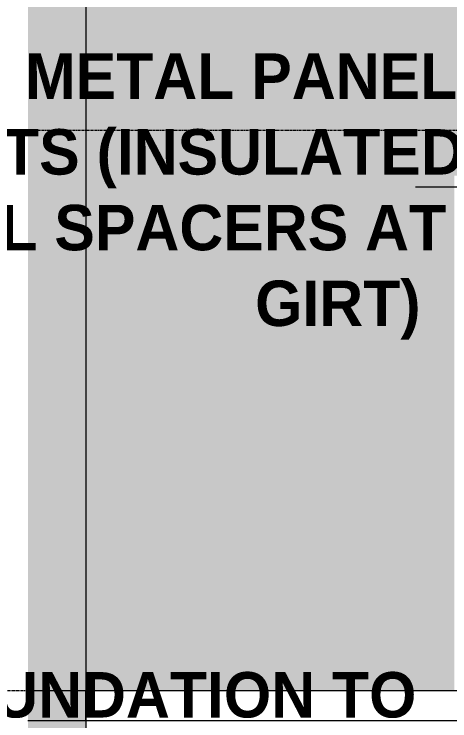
# Model space of a CAD drawing. Header units: inches. Extents: x -12067 to -7981, y -201 to 456.
# Drawn here: x -11930 to -11843.8, y -6 to 134 of the extents above; entities that cross this region are included whole.
import ezdxf

# ---------------------------------------------------------------- set-up
doc = ezdxf.new("R2010")
doc.units = ezdxf.units.IN
doc.header["$MEASUREMENT"] = 0
doc.linetypes.add('Grid Line 1_2_', pattern=[0.875, 0.5, -0.125, 0.125, -0.125])
for name, color, linetype, lineweight in [('A-FLOR-LEVL', 51, 'Continuous', 9), ('A-ROOF', 132, 'Continuous', 13), ('C-BLDG-PADS', 91, 'Continuous', 13), ('G-ANNO-TEXT', 231, 'Continuous', 9)]:
    doc.layers.add(name, color=color, linetype=linetype, lineweight=lineweight)
doc.styles.add('Century Gothic_B', font='', dxfattribs={"height": 9})
doc.styles.get('Century Gothic_B').set_extended_font_data('Century Gothic', bold=True)

# ---------------------------------------------------------------- blocks, each defined once
blk = doc.blocks.new('Walls 1 - Walls 1-1277454-BUILDING SECTION - NORTH_SOUTH - LOOKING EAST')
at = {"layer": 'A-ROOF', "lineweight": 9}
blk.add_hatch(color=254, dxfattribs=at).paths.add_polyline_path([(-11927.3, -33.12), (-11915.82, -32.99), (-11915.82, 264), (-11927.3, 264), (-11927.3, -31.24)], flags=0)
h = blk.add_hatch(color=254, dxfattribs=at)
h.paths.add_polyline_path([(-11810.77, -31.78), (-11790.15, -31.51), (-11790.15, -6), (-11810.77, -6.01), (-11810.77, -31.51)], flags=0)
h.paths.add_polyline_path([(-11875.38, 0), (-11842.92, 0), (-11842.92, 102), (-11840.92, 102), (-11840.92, 98), (-11840.67, 98), (-11840.64, 139.44), (-11840.57, 139.62), (-11840.45, 139.78), (-11840.29, 139.9), (-11840.11, 139.97), (-11839.72, 140), (-11790.15, 140), (-11790.15, 264), (-11915.82, 264), (-11915.82, 0)], flags=0)
h.paths.add_polyline_path([(-11810.47, 98), (-11790.15, 98), (-11790.15, 103), (-11822.65, 103), (-11822.65, 98)], flags=0)
h.paths.add_polyline_path([(-11837.67, 98), (-11837.67, 103), (-11839.17, 103), (-11839.17, 98)], flags=0)
h.paths.add_polyline_path([(-11836.17, 98), (-11823.65, 98), (-11823.65, 103), (-11836.17, 103), (-11836.17, 100.6)], flags=0)
h.paths.add_polyline_path([(-11822.65, 104), (-11790.15, 104), (-11790.15, 108), (-11822.65, 108), (-11822.65, 107.65)], flags=0)
h.paths.add_polyline_path([(-11839.17, 104), (-11837.67, 104), (-11837.67, 108), (-11839.17, 108), (-11839.17, 104.13)], flags=0)
h.paths.add_polyline_path([(-11836.17, 104), (-11823.65, 104), (-11823.65, 108), (-11836.17, 108), (-11836.17, 107.65)], flags=0)
h.paths.add_polyline_path([(-11822.65, 109), (-11790.15, 109), (-11790.15, 113), (-11822.65, 113), (-11822.65, 111.18)], flags=0)
h.paths.add_polyline_path([(-11839.17, 109), (-11837.67, 109), (-11837.67, 113), (-11839.17, 113), (-11839.17, 111.18)], flags=0)
h.paths.add_polyline_path([(-11829.94, 109), (-11823.65, 109), (-11823.65, 113), (-11836.17, 113), (-11836.17, 109)], flags=0)
h.paths.add_polyline_path([(-11822.65, 114), (-11790.15, 114), (-11790.15, 118), (-11822.65, 118), (-11822.65, 114.7)], flags=0)
h.paths.add_polyline_path([(-11837.67, 114), (-11837.67, 118), (-11839.17, 118), (-11839.17, 114)], flags=0)
h.paths.add_polyline_path([(-11823.65, 114), (-11823.65, 118), (-11836.17, 118), (-11836.17, 114), (-11829.94, 114)], flags=0)
h.paths.add_polyline_path([(-11822.65, 119), (-11790.15, 119), (-11790.15, 123), (-11822.65, 123), (-11822.65, 121.75)], flags=0)
h.paths.add_polyline_path([(-11839.17, 119), (-11837.67, 119), (-11837.67, 123), (-11839.17, 123), (-11839.17, 121.75)], flags=0)
h.paths.add_polyline_path([(-11836.17, 119), (-11823.65, 119), (-11823.65, 123), (-11836.17, 123), (-11836.17, 121.75)], flags=0)
h.paths.add_polyline_path([(-11790.15, 124), (-11790.15, 128), (-11822.65, 128), (-11822.65, 124), (-11791, 124)], flags=0)
h.paths.add_polyline_path([(-11836.17, 124), (-11823.65, 124), (-11823.65, 128), (-11836.17, 128), (-11836.17, 125.27)], flags=0)
h.paths.add_polyline_path([(-11837.67, 124), (-11837.67, 128), (-11839.17, 128), (-11839.17, 124), (-11838.89, 124)], flags=0)
h.paths.add_polyline_path([(-11822.65, 129), (-11790.15, 129), (-11790.15, 132.5), (-11822.65, 132.5), (-11822.65, 132.32)], flags=0)
h.paths.add_polyline_path([(-11838.23, 129), (-11837.67, 129), (-11837.7, 133), (-11839.17, 133), (-11839.17, 129)], flags=0)
h.paths.add_polyline_path([(-11836.17, 129), (-11823.65, 129), (-11823.65, 132.5), (-11836.17, 132.5), (-11836.17, 132.32)], flags=0)
h.paths.add_polyline_path([(-11839.17, 134), (-11823.65, 134), (-11823.65, 138.5), (-11839.17, 138.5), (-11839.17, 135.85)], flags=0)
h.paths.add_polyline_path([(-11791, 134), (-11790.15, 134), (-11790.15, 138.5), (-11822.65, 138.5), (-11822.65, 134), (-11794.24, 134)], flags=0)
at = {"layer": 'A-ROOF', "color": 8, "lineweight": 9}
blk.add_line((-11915.82, 264), (-11915.82, -32.99), dxfattribs=at)

msp = doc.modelspace()

# ---------------------------------------------------------------- linework, layer by layer
at = {"layer": 'A-FLOR-LEVL', "linetype": 'Grid Line 1_2_'}
for p, q in [((-11977.0082, 111), (-10168.98382, 111)), ((-12024.0413, 0), (-10168.98382, 0))]:
    msp.add_line(p, q, dxfattribs=at)
at = {"layer": 'C-BLDG-PADS', "color": 8, "lineweight": 9}
for p, q in [((-11927.30312, 0), (-11775.38562, 0)), ((-11915.81915, -6), (-11915.81915, 0)), ((-11775.38562, -6), (-11927.30312, -6))]:
    msp.add_line(p, q, dxfattribs=at)
at = {"layer": 'G-ANNO-TEXT'}
msp.add_line((-11821.09806, 99.70865), (-11850.55583, 99.70865), dxfattribs=at)

# ---------------------------------------------------------------- block references
at = {"layer": 'A-ROOF', "color": 8, "lineweight": 9}
msp.add_blockref('Walls 1 - Walls 1-1277454-BUILDING SECTION - NORTH_SOUTH - LOOKING EAST', (0, 0), dxfattribs=at)

# ---------------------------------------------------------------- texts
at = {"layer": 'G-ANNO-TEXT', "char_height": 9, "attachment_point": 1, "style": 'Century Gothic_B'}
for s, insert, width in [('NEW VERTICAL METAL PANEL', (-12022.82867, 126.2181), 208.767), ('OVER METAL GIRTS (INSULATED', (-12036.07867, 111.2181), 224.826), ('CAVITY - THERMAL SPACERS AT', (-12039.07867, 96.2181), 228.462), ('GIRT)', (-11882.32867, 81.2181), 38.481), ('EXISTING FOUNDATION TO', (-12010.20123, 3.66228), 193.617)]:
    msp.add_mtext(s, dxfattribs=dict(at, insert=insert, width=width))

doc.saveas('drawing.dxf')
